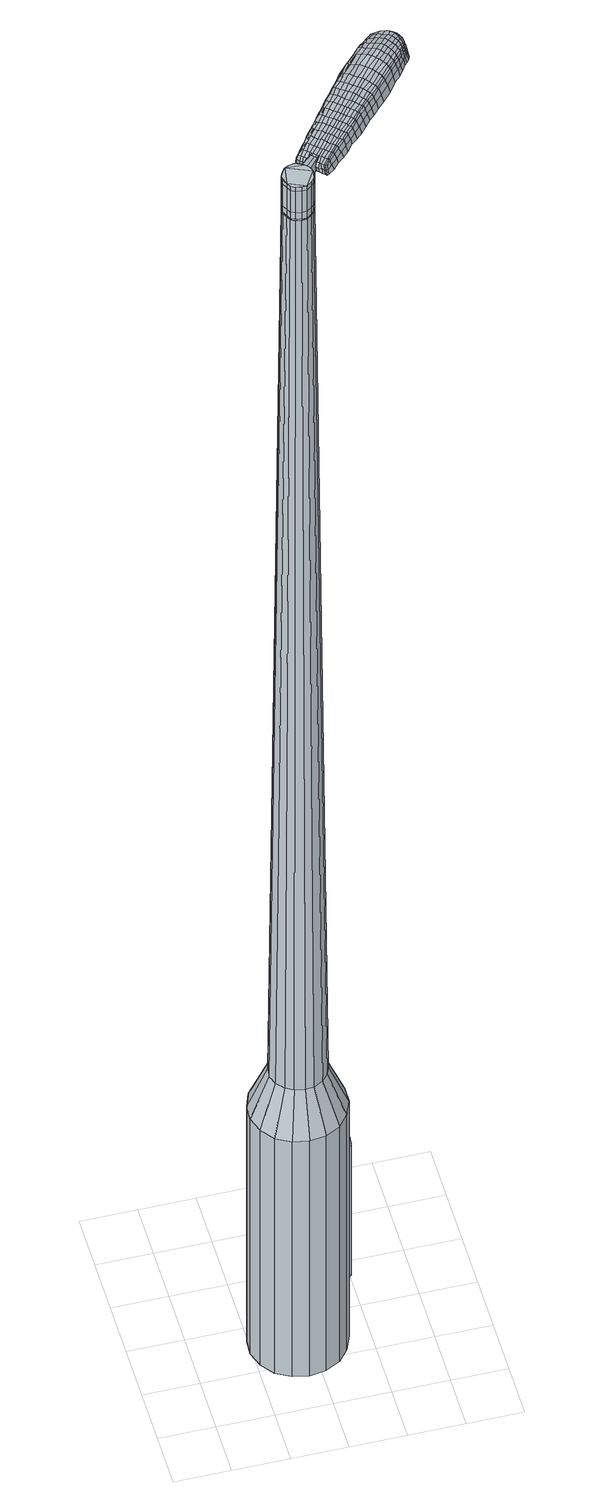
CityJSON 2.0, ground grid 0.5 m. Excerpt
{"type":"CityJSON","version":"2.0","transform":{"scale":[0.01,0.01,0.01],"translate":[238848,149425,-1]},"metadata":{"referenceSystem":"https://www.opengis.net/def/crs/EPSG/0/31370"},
"CityObjects":{
"object1":{"type":"GenericCityObject","attributes":{"cluster":951,"mean_distance_to_centroid":0.222,"new_centroid_x":238848.9,"new_centroid_y":149425.75,"mean_distance_to_camera":14.55,"H1":10.96,"H2":10.82,"Z_final":110.26,"cluster2":-1,"proj_x":238855.22,"proj_y":149431.29,"id_line":51559,"bearing_l":318.69,"distance":8.4,"orientation":"left","G_obj":48.69},"geometry":[{"type":"MultiSurface","lod":"2","boundaries":[[[0,1,2,3]],[[1,4,5,2]],[[4,6,7,5]],[[6,8,9,7]],[[8,10,11,9]],[[10,12,13,11]],[[12,14,15,13]],[[14,16,17,15]],[[16,18,19,17]],[[18,20,21,19]],[[20,22,23,21]],[[22,24,25,23]],[[24,26,27,25]],[[26,28,29,27]],[[28,30,31,29]],[[30,32,33,31]],[[32,34,35,33]],[[34,0,3,35]],[[36,37,38,39]],[[38,40,41,42]],[[41,43,42]],[[42,44,45,46]],[[45,47,46]],[[46,48,49,50]],[[49,51,50]],[[42,46,50,38]],[[50,52,39,38]],[[53,36,39]],[[2,5,7,35]],[[7,9,11,15]],[[11,13,15]],[[15,17,19,23]],[[19,21,23]],[[23,25,27,31]],[[27,29,31]],[[15,23,31,7]],[[31,33,35,7]],[[3,2,35]],[[1,0,54,55]],[[0,34,56,54]],[[34,32,57,56]],[[32,30,58,57]],[[30,28,59,58]],[[28,26,60,59]],[[26,24,61,60]],[[24,22,62,61]],[[22,20,63,62]],[[20,18,64,63]],[[18,16,65,64]],[[16,14,66,65]],[[14,12,67,66]],[[12,10,68,67]],[[10,8,69,68]],[[8,6,70,69]],[[6,4,71,70]],[[4,1,55,71]],[[55,54,72,73]],[[54,56,74,72]],[[56,57,75,74]],[[57,58,76,75]],[[58,59,77,76]],[[59,60,78,77]],[[60,61,79,78]],[[61,62,80,79]],[[62,63,81,80]],[[63,64,82,81]],[[64,65,83,82]],[[65,66,84,83]],[[66,67,85,84]],[[67,68,86,85]],[[68,69,87,86]],[[69,70,88,87]],[[70,71,89,88]],[[71,55,73,89]],[[72,90,91,92]],[[93,94,90,72]],[[95,96,94,93]],[[97,98,96,95]],[[99,100,98,97]],[[78,101,100,99]],[[102,103,101,78]],[[104,105,103,102]],[[81,106,105,104]],[[107,108,106,81]],[[109,110,108,107]],[[84,111,110,109]],[[112,113,111,84]],[[114,115,113,112]],[[116,117,115,114]],[[118,119,117,116]],[[120,121,119,118]],[[92,91,121,120]],[[122,123,124,125]],[[126,122,125,127]],[[128,126,127,129]],[[130,128,129,131]],[[132,130,131,133]],[[134,132,133,135]],[[136,134,135,137]],[[138,136,137,139]],[[140,138,139,141]],[[142,140,141,143]],[[144,142,143,145]],[[146,144,145,147]],[[148,146,147,149]],[[150,148,149,151]],[[152,150,151,153]],[[154,152,153,155]],[[73,72,92]],[[74,93,72]],[[74,75,95,93]],[[75,76,97,95]],[[76,77,99,97]],[[77,78,99]],[[79,102,78]],[[79,80,104,102]],[[80,81,104]],[[82,107,81]],[[82,83,109,107]],[[83,84,109]],[[85,112,84]],[[85,86,114,112]],[[86,87,116,114]],[[87,88,118,116]],[[88,89,120,118]],[[89,73,92,120]],[[156,91,90]],[[156,157,121,91]],[[157,158,119,121]],[[158,159,117,119]],[[159,160,115,117]],[[160,161,113,115]],[[161,111,113]],[[162,110,111]],[[162,163,108,110]],[[163,106,108]],[[164,105,106]],[[164,165,103,105]],[[165,101,103]],[[166,100,101]],[[166,167,98,100]],[[167,168,96,98]],[[168,169,94,96]],[[169,90,94]],[[39,52,154,170]],[[156,90,171,155]],[[53,39,170,123]],[[90,169,124,171]],[[36,53,123,122]],[[169,168,125,124]],[[37,36,122,126]],[[168,167,127,125]],[[38,37,126,128]],[[167,166,129,127]],[[40,38,128,130]],[[166,101,131,129]],[[41,40,130,132]],[[101,165,133,131]],[[43,41,132,134]],[[165,164,135,133]],[[42,43,134,136]],[[164,106,137,135]],[[44,42,136,138]],[[106,163,139,137]],[[45,44,138,140]],[[163,162,141,139]],[[47,45,140,142]],[[162,111,143,141]],[[46,47,142,144]],[[111,161,145,143]],[[48,46,144,146]],[[161,160,147,145]],[[49,48,146,148]],[[160,159,149,147]],[[51,49,148,150]],[[159,158,151,149]],[[50,51,150,152]],[[158,157,153,151]],[[52,50,152,154]],[[157,156,155,153]],[[154,155,172,173]],[[155,171,174,172]],[[171,124,175,174]],[[124,123,176,175]],[[123,170,177,176]],[[170,154,173,177]],[[178,179,180,181]],[[182,178,181,183]],[[178,182,184,185]],[[179,178,185,186]],[[187,188,189,190]],[[191,187,190,192]],[[187,191,193,194]],[[188,187,194,195]],[[196,197,198,199]],[[200,196,199,201]],[[196,200,202,203]],[[197,196,203,204]],[[205,206,207,208]],[[209,205,208,210]],[[205,209,211,212]],[[206,205,212,213]],[[214,215,216,217]],[[218,214,217,219]],[[214,218,220,221]],[[215,214,221,222]],[[223,224,225,226]],[[227,223,226,228]],[[223,227,229,230]],[[224,223,230,231]],[[232,233,234,235]],[[224,232,235,225]],[[232,224,231,236]],[[233,232,236,237]],[[238,239,240,241]],[[233,238,241,234]],[[238,233,237,242]],[[239,238,242,243]],[[244,182,183,245]],[[239,244,245,240]],[[244,239,243,246]],[[182,244,246,184]],[[247,248,249,250]],[[251,247,250,252]],[[247,251,253,254]],[[248,247,254,255]],[[256,257,258,259]],[[248,256,259,249]],[[256,248,255,260]],[[257,256,260,261]],[[262,263,264,265]],[[257,262,265,258]],[[262,257,261,266]],[[263,262,266,267]],[[268,269,270,271]],[[263,268,271,264]],[[268,263,267,272]],[[269,268,272,273]],[[274,179,186,275]],[[269,274,275,270]],[[274,269,273,276]],[[179,274,276,180]],[[277,278,279,280]],[[281,277,280,282]],[[277,281,283,284]],[[278,277,284,285]],[[286,287,288,289]],[[278,286,289,279]],[[286,278,285,290]],[[287,286,290,291]],[[292,293,294,295]],[[287,292,295,288]],[[292,287,291,296]],[[293,292,296,297]],[[298,191,192,299]],[[293,298,299,294]],[[298,293,297,300]],[[191,298,300,193]],[[301,302,303,304]],[[305,301,304,306]],[[301,305,307,308]],[[302,301,308,309]],[[310,311,312,313]],[[302,310,313,303]],[[310,302,309,314]],[[311,310,314,315]],[[316,317,318,319]],[[311,316,319,312]],[[316,311,315,320]],[[317,316,320,321]],[[322,323,324,325]],[[317,322,325,318]],[[322,317,321,326]],[[323,322,326,327]],[[328,188,195,329]],[[323,328,329,324]],[[328,323,327,330]],[[188,328,330,189]],[[331,217,216,332]],[[333,331,332,334]],[[331,333,335,336]],[[217,331,336,219]],[[337,333,334,338]],[[339,337,338,340]],[[337,339,341,342]],[[333,337,342,335]],[[343,339,340,344]],[[345,343,344,346]],[[343,345,347,348]],[[339,343,348,341]],[[349,345,346,350]],[[351,349,350,352]],[[349,351,353,354]],[[345,349,354,347]],[[355,351,352,356]],[[206,355,356,207]],[[355,206,213,357]],[[351,355,357,353]],[[358,359,204,203]],[[360,358,203,202]],[[358,360,361,362]],[[359,358,362,363]],[[364,365,363,362]],[[366,364,362,361]],[[364,366,367,368]],[[365,364,368,369]],[[370,371,369,368]],[[372,370,368,367]],[[370,372,373,374]],[[371,370,374,375]],[[376,377,375,374]],[[378,376,374,373]],[[376,378,211,209]],[[377,376,209,210]],[[379,380,381,382]],[[281,379,382,283]],[[379,281,282,383]],[[380,379,383,384]],[[385,200,201,386]],[[380,385,386,381]],[[385,380,384,387]],[[200,385,387,202]],[[388,389,390,391]],[[227,388,391,229]],[[388,227,228,392]],[[389,388,392,393]],[[394,395,396,397]],[[389,394,397,390]],[[394,389,393,398]],[[395,394,398,399]],[[400,197,204,401]],[[395,400,401,396]],[[400,395,399,402]],[[197,400,402,198]],[[403,404,405,406]],[[185,403,406,186]],[[403,185,184,407]],[[404,403,407,408]],[[409,410,411,412]],[[404,409,412,405]],[[409,404,408,413]],[[410,409,413,414]],[[415,208,207,416]],[[410,415,416,411]],[[415,410,414,417]],[[208,415,417,210]],[[418,419,420,421]],[[190,418,421,192]],[[418,190,189,422]],[[419,418,422,423]],[[424,212,211,425]],[[419,424,425,420]],[[424,419,423,426]],[[212,424,426,213]],[[427,428,429,430]],[[305,427,430,307]],[[427,305,306,431]],[[428,427,431,432]],[[433,218,219,434]],[[428,433,434,429]],[[433,428,432,435]],[[218,433,435,220]],[[436,437,438,439]],[[251,436,439,253]],[[436,251,252,440]],[[437,436,440,441]],[[442,443,444,445]],[[437,442,445,438]],[[442,437,441,446]],[[443,442,446,447]],[[448,215,222,449]],[[443,448,449,444]],[[448,443,447,450]],[[215,448,450,216]],[[451,452,441,440]],[[250,451,440,252]],[[451,250,249,453]],[[452,451,453,454]],[[455,456,447,446]],[[452,455,446,441]],[[455,452,454,457]],[[456,455,457,458]],[[459,332,216,450]],[[456,459,450,447]],[[459,456,458,460]],[[332,459,460,334]],[[461,462,463,464]],[[308,461,464,309]],[[461,308,307,430]],[[462,461,430,429]],[[465,336,335,466]],[[462,465,466,463]],[[465,462,429,434]],[[336,465,434,219]],[[467,468,454,453]],[[259,467,453,249]],[[467,259,258,469]],[[468,467,469,470]],[[471,472,458,457]],[[468,471,457,454]],[[471,468,470,473]],[[472,471,473,474]],[[475,338,334,460]],[[472,475,460,458]],[[475,472,474,476]],[[338,475,476,340]],[[477,478,479,480]],[[314,477,480,315]],[[477,314,309,464]],[[478,477,464,463]],[[481,342,341,482]],[[478,481,482,479]],[[481,478,463,466]],[[342,481,466,335]],[[483,484,470,469]],[[265,483,469,258]],[[483,265,264,485]],[[484,483,485,486]],[[487,488,474,473]],[[484,487,473,470]],[[487,484,486,489]],[[488,487,489,490]],[[491,344,340,476]],[[488,491,476,474]],[[491,488,490,492]],[[344,491,492,346]],[[493,494,495,496]],[[320,493,496,321]],[[493,320,315,480]],[[494,493,480,479]],[[497,348,347,498]],[[494,497,498,495]],[[497,494,479,482]],[[348,497,482,341]],[[499,500,486,485]],[[271,499,485,264]],[[499,271,270,501]],[[500,499,501,502]],[[503,504,490,489]],[[500,503,489,486]],[[503,500,502,505]],[[504,503,505,506]],[[507,350,346,492]],[[504,507,492,490]],[[507,504,506,508]],[[350,507,508,352]],[[509,510,511,512]],[[326,509,512,327]],[[509,326,321,496]],[[510,509,496,495]],[[513,354,353,514]],[[510,513,514,511]],[[513,510,495,498]],[[354,513,498,347]],[[515,516,502,501]],[[275,515,501,270]],[[515,275,186,406]],[[516,515,406,405]],[[517,518,506,505]],[[516,517,505,502]],[[517,516,405,412]],[[518,517,412,411]],[[519,356,352,508]],[[518,519,508,506]],[[519,518,411,416]],[[356,519,416,207]],[[520,521,423,422]],[[330,520,422,189]],[[520,330,327,512]],[[521,520,512,511]],[[522,357,213,426]],[[521,522,426,423]],[[522,521,511,514]],[[357,522,514,353]],[[523,524,384,383]],[[280,523,383,282]],[[523,280,279,525]],[[524,523,525,526]],[[527,360,202,387]],[[524,527,387,384]],[[527,524,526,528]],[[360,527,528,361]],[[529,530,531,532]],[[230,529,532,231]],[[529,230,229,391]],[[530,529,391,390]],[[533,534,535,536]],[[530,533,536,531]],[[533,530,390,397]],[[534,533,397,396]],[[537,359,363,538]],[[534,537,538,535]],[[537,534,396,401]],[[359,537,401,204]],[[539,540,526,525]],[[289,539,525,279]],[[539,289,288,541]],[[540,539,541,542]],[[543,366,361,528]],[[540,543,528,526]],[[543,540,542,544]],[[366,543,544,367]],[[545,546,547,548]],[[236,545,548,237]],[[545,236,231,532]],[[546,545,532,531]],[[549,550,551,552]],[[546,549,552,547]],[[549,546,531,536]],[[550,549,536,535]],[[553,365,369,554]],[[550,553,554,551]],[[553,550,535,538]],[[365,553,538,363]],[[555,556,542,541]],[[295,555,541,288]],[[555,295,294,557]],[[556,555,557,558]],[[559,372,367,544]],[[556,559,544,542]],[[559,556,558,560]],[[372,559,560,373]],[[561,562,563,564]],[[242,561,564,243]],[[561,242,237,548]],[[562,561,548,547]],[[565,566,567,568]],[[562,565,568,563]],[[565,562,547,552]],[[566,565,552,551]],[[569,371,375,570]],[[566,569,570,567]],[[569,566,551,554]],[[371,569,554,369]],[[571,572,558,557]],[[299,571,557,294]],[[571,299,192,421]],[[572,571,421,420]],[[573,378,373,560]],[[572,573,560,558]],[[573,572,420,425]],[[378,573,425,211]],[[574,575,408,407]],[[246,574,407,184]],[[574,246,243,564]],[[575,574,564,563]],[[576,577,414,413]],[[575,576,413,408]],[[576,575,563,568]],[[577,576,568,567]],[[578,377,210,417]],[[577,578,417,414]],[[578,577,567,570]],[[377,578,570,375]],[[579,580,581,582]],[[582,581,583,584]],[[585,583,581,586]],[[586,581,580,587]],[[588,589,590,591]],[[591,590,592,593]],[[594,592,590,595]],[[595,590,589,596]],[[597,598,599,600]],[[600,599,601,602]],[[603,601,599,604]],[[604,599,598,605]],[[606,607,608,609]],[[609,608,610,611]],[[612,610,608,613]],[[613,608,607,614]],[[615,616,617,618]],[[618,617,619,620]],[[621,619,617,622]],[[622,617,616,623]],[[624,625,626,627]],[[627,626,628,629]],[[630,628,626,631]],[[631,626,625,632]],[[633,634,635,636]],[[636,635,625,624]],[[632,625,635,637]],[[637,635,634,638]],[[639,640,641,642]],[[642,641,634,633]],[[638,634,641,643]],[[643,641,640,644]],[[584,583,645,646]],[[646,645,640,639]],[[644,640,645,647]],[[647,645,583,585]],[[648,649,650,651]],[[651,650,652,653]],[[654,652,650,655]],[[655,650,649,656]],[[657,658,659,660]],[[660,659,649,648]],[[656,649,659,661]],[[661,659,658,662]],[[663,664,665,666]],[[666,665,658,657]],[[662,658,665,667]],[[667,665,664,668]],[[669,670,671,672]],[[672,671,664,663]],[[668,664,671,673]],[[673,671,670,674]],[[587,580,675,676]],[[676,675,670,669]],[[674,670,675,677]],[[677,675,580,579]],[[678,679,680,681]],[[681,680,682,683]],[[684,682,680,685]],[[685,680,679,686]],[[687,688,689,690]],[[690,689,679,678]],[[686,679,689,691]],[[691,689,688,692]],[[693,694,695,696]],[[696,695,688,687]],[[692,688,695,697]],[[697,695,694,698]],[[593,592,699,700]],[[700,699,694,693]],[[698,694,699,701]],[[701,699,592,594]],[[702,703,704,705]],[[705,704,706,707]],[[708,706,704,709]],[[709,704,703,710]],[[711,712,713,714]],[[714,713,703,702]],[[710,703,713,715]],[[715,713,712,716]],[[717,718,719,720]],[[720,719,712,711]],[[716,712,719,721]],[[721,719,718,722]],[[723,724,725,726]],[[726,725,718,717]],[[722,718,725,727]],[[727,725,724,728]],[[596,589,729,730]],[[730,729,724,723]],[[728,724,729,731]],[[731,729,589,588]],[[615,618,732,733]],[[733,732,734,735]],[[736,734,732,737]],[[737,732,618,620]],[[735,734,738,739]],[[739,738,740,741]],[[742,740,738,743]],[[743,738,734,736]],[[741,740,744,745]],[[745,744,746,747]],[[748,746,744,749]],[[749,744,740,742]],[[747,746,750,751]],[[751,750,752,753]],[[754,752,750,755]],[[755,750,746,748]],[[753,752,756,757]],[[757,756,607,606]],[[614,607,756,758]],[[758,756,752,754]],[[605,759,760,604]],[[604,760,761,603]],[[762,761,760,763]],[[763,760,759,764]],[[764,765,766,763]],[[763,766,767,762]],[[768,767,766,769]],[[769,766,765,770]],[[770,771,772,769]],[[769,772,773,768]],[[774,773,772,775]],[[775,772,771,776]],[[776,777,778,775]],[[775,778,779,774]],[[612,779,778,610]],[[610,778,777,611]],[[780,781,782,783]],[[783,782,682,684]],[[683,682,782,784]],[[784,782,781,785]],[[602,601,786,787]],[[787,786,781,780]],[[785,781,786,788]],[[788,786,601,603]],[[789,790,791,792]],[[792,791,628,630]],[[629,628,791,793]],[[793,791,790,794]],[[795,796,797,798]],[[798,797,790,789]],[[794,790,797,799]],[[799,797,796,800]],[[605,598,801,802]],[[802,801,796,795]],[[800,796,801,803]],[[803,801,598,597]],[[804,805,806,807]],[[807,806,586,587]],[[585,586,806,808]],[[808,806,805,809]],[[810,811,812,813]],[[813,812,805,804]],[[809,805,812,814]],[[814,812,811,815]],[[606,609,816,817]],[[817,816,811,810]],[[815,811,816,818]],[[818,816,609,611]],[[819,820,821,822]],[[822,821,591,593]],[[588,591,821,823]],[[823,821,820,824]],[[612,613,825,826]],[[826,825,820,819]],[[824,820,825,827]],[[827,825,613,614]],[[828,829,706,830]],[[830,706,708]],[[707,706,831]],[[831,706,829,832]],[[620,619,833,834]],[[834,833,829,828]],[[832,829,833,835]],[[835,833,619,621]],[[836,837,652,838]],[[838,652,654]],[[653,652,839]],[[839,652,837,840]],[[841,842,843,844]],[[844,843,837,836]],[[840,837,843,845]],[[845,843,842,846]],[[623,616,847,848]],[[848,847,842,841]],[[846,842,847,849]],[[849,847,616,615]],[[840,850,851,839]],[[839,851,651,653]],[[648,651,851,852]],[[852,851,850,853]],[[846,854,855,845]],[[845,855,850,840]],[[853,850,855,856]],[[856,855,854,857]],[[615,733,858,849]],[[849,858,854,846]],[[857,854,858,859]],[[859,858,733,735]],[[860,861,862,863]],[[863,862,709,710]],[[708,709,862,830]],[[830,862,861,828]],[[736,737,864,865]],[[865,864,861,860]],[[828,861,864,834]],[[834,864,737,620]],[[853,866,867,852]],[[852,867,660,648]],[[657,660,867,868]],[[868,867,866,869]],[[857,870,871,856]],[[856,871,866,853]],[[869,866,871,872]],[[872,871,870,873]],[[735,739,874,859]],[[859,874,870,857]],[[873,870,874,875]],[[875,874,739,741]],[[876,877,878,879]],[[879,878,715,716]],[[710,715,878,863]],[[863,878,877,860]],[[742,743,880,881]],[[881,880,877,876]],[[860,877,880,865]],[[865,880,743,736]],[[869,882,883,868]],[[868,883,666,657]],[[663,666,883,884]],[[884,883,882,885]],[[873,886,887,872]],[[872,887,882,869]],[[885,882,887,888]],[[888,887,886,889]],[[741,745,890,875]],[[875,890,886,873]],[[889,886,890,891]],[[891,890,745,747]],[[892,893,894,895]],[[895,894,721,722]],[[716,721,894,879]],[[879,894,893,876]],[[748,749,896,897]],[[897,896,893,892]],[[876,893,896,881]],[[881,896,749,742]],[[885,898,884]],[[884,898,672,663]],[[669,672,898,899]],[[899,898,900]],[[889,901,902,888]],[[888,902,898,885]],[[900,898,902,903]],[[903,902,901,904]],[[747,751,905,891]],[[891,905,901,889]],[[904,901,905,906]],[[906,905,751,753]],[[907,908,909,910]],[[910,909,727,728]],[[722,727,909,895]],[[895,909,908,892]],[[754,755,911,912]],[[912,911,908,907]],[[892,908,911,897]],[[897,911,755,748]],[[900,913,914,899]],[[899,914,676,669]],[[587,676,914,807]],[[807,914,913,804]],[[904,915,916,903]],[[903,916,913,900]],[[804,913,916,813]],[[813,916,915,810]],[[753,757,917,906]],[[906,917,915,904]],[[810,915,917,817]],[[817,917,757,606]],[[824,918,919,823]],[[823,919,731,588]],[[728,731,919,910]],[[910,919,918,907]],[[614,758,920,827]],[[827,920,918,824]],[[907,918,920,912]],[[912,920,758,754]],[[785,921,922,784]],[[784,922,681,683]],[[678,681,922,923]],[[923,922,921,924]],[[603,761,925,788]],[[788,925,921,785]],[[924,921,925,926]],[[926,925,761,762]],[[927,928,929,930]],[[930,929,631,632]],[[630,631,929,792]],[[792,929,928,789]],[[931,932,933,934]],[[934,933,928,927]],[[789,928,933,798]],[[798,933,932,795]],[[764,759,935,936]],[[936,935,932,931]],[[795,932,935,802]],[[802,935,759,605]],[[924,937,938,923]],[[923,938,690,678]],[[687,690,938,939]],[[939,938,937,940]],[[762,767,941,926]],[[926,941,937,924]],[[940,937,941,942]],[[942,941,767,768]],[[943,944,945,946]],[[946,945,637,638]],[[632,637,945,930]],[[930,945,944,927]],[[947,948,949,950]],[[950,949,944,943]],[[927,944,949,934]],[[934,949,948,931]],[[770,765,951,952]],[[952,951,948,947]],[[931,948,951,936]],[[936,951,765,764]],[[940,953,954,939]],[[939,954,696,687]],[[693,696,954,955]],[[955,954,953,956]],[[768,773,957,942]],[[942,957,953,940]],[[956,953,957,958]],[[958,957,773,774]],[[959,960,961,962]],[[962,961,643,644]],[[638,643,961,946]],[[946,961,960,943]],[[963,964,965,966]],[[966,965,960,959]],[[943,960,965,950]],[[950,965,964,947]],[[776,771,967,968]],[[968,967,964,963]],[[947,964,967,952]],[[952,967,771,770]],[[956,969,970,955]],[[955,970,700,693]],[[593,700,970,822]],[[822,970,969,819]],[[774,779,971,958]],[[958,971,969,956]],[[819,969,971,826]],[[826,971,779,612]],[[809,972,973,808]],[[808,973,647,585]],[[644,647,973,962]],[[962,973,972,959]],[[815,974,975,814]],[[814,975,972,809]],[[959,972,975,966]],[[966,975,974,963]],[[611,777,976,818]],[[818,976,974,815]],[[963,974,976,968]],[[968,976,777,776]],[[579,582,181,180]],[[582,584,183,181]],[[594,595,194,193]],[[595,596,195,194]],[[597,600,199,198]],[[600,602,201,199]],[[621,622,221,220]],[[622,623,222,221]],[[624,627,226,225]],[[627,629,228,226]],[[633,636,235,234]],[[636,624,225,235]],[[639,642,241,240]],[[642,633,234,241]],[[584,646,245,183]],[[646,639,240,245]],[[654,655,254,253]],[[655,656,255,254]],[[656,661,260,255]],[[661,662,261,260]],[[662,667,266,261]],[[667,668,267,266]],[[668,673,272,267]],[[673,674,273,272]],[[674,677,276,273]],[[677,579,180,276]],[[684,685,284,283]],[[685,686,285,284]],[[686,691,290,285]],[[691,692,291,290]],[[692,697,296,291]],[[697,698,297,296]],[[698,701,300,297]],[[701,594,193,300]],[[702,705,304,303]],[[705,707,306,304]],[[711,714,313,312]],[[714,702,303,313]],[[717,720,319,318]],[[720,711,312,319]],[[723,726,325,324]],[[726,717,318,325]],[[596,730,329,195]],[[730,723,324,329]],[[780,783,382,381]],[[783,684,283,382]],[[602,787,386,201]],[[787,780,381,386]],[[629,793,392,228]],[[793,794,393,392]],[[794,799,398,393]],[[799,800,399,398]],[[800,803,402,399]],[[803,597,198,402]],[[707,831,431,306]],[[831,832,432,431]],[[832,835,435,432]],[[835,621,220,435]],[[836,838,439,438]],[[838,654,253,439]],[[841,844,445,444]],[[844,836,438,445]],[[623,848,449,222]],[[848,841,444,449]],[[977,978,979,980]],[[981,982,980,979]],[[983,984,985,986]],[[987,988,989,990]],[[978,991,992,979]],[[993,981,979,992]],[[994,983,986,995]],[[996,997,988,987]],[[991,998,999,992]],[[999,1000,993,992]],[[1001,994,995,1002]],[[1003,997,996,1004]],[[998,1005,1006,999]],[[1006,1007,1000,999]],[[1008,1001,1002,1009]],[[1010,1003,1004,1011]],[[1012,1013,1014,1015]],[[1016,1017,1013,1012]],[[1016,1018,1019,1017]],[[1018,1020,1021,1019]],[[1022,1023,1024,1025]],[[1026,1027,1023,1022]],[[1028,1029,1027,1026]],[[1030,1031,1029,1028]],[[1025,1014,1013,1022]],[[1022,1013,1017,1026]],[[1017,1019,1028,1026]],[[1019,1021,1030,1028]],[[986,985,982,981]],[[995,986,981,993]],[[1000,1002,995,993]],[[1007,1009,1002,1000]],[[987,990,984,983]],[[996,987,983,994]],[[1004,996,994,1001]],[[1011,1004,1001,1008]],[[988,1012,1015,989]],[[997,1016,1012,988]],[[1018,1016,997,1003]],[[1020,1018,1003,1010]],[[1032,1033,1034,1035]],[[1034,1036,1037,1038]],[[1034,1038,1039,1040]],[[1034,1040,1035]],[[1041,1032,1035,1042]],[[1043,1042,1035,1044]],[[1045,1044,1035]],[[1046,1034,1033,1047]],[[1048,1046,1047,1049]],[[1050,1048,1049,1051]],[[1052,1050,1051,1053]],[[1054,1052,1053,1055]],[[1055,1056,1057,1058]],[[1055,1058,1059,1060]],[[1055,1060,1061,1062]],[[1061,1063,1064,1065]],[[1061,1065,1066,1067]],[[1061,1067,1062]],[[1055,1062,1054]],[[1068,1069,1033,1032]],[[1070,1071,1036,1034]],[[1072,1073,1045,1035]],[[1069,1074,1047,1033]],[[1075,1070,1034,1046]],[[1074,1076,1049,1047]],[[1077,1075,1046,1048]],[[1076,1078,1051,1049]],[[1079,1077,1048,1050]],[[1078,1080,1053,1051]],[[1081,1079,1050,1052]],[[1080,1082,1055,1053]],[[1083,1081,1052,1054]],[[1082,1084,1056,1055]],[[1085,1086,1063,1061]],[[1087,1083,1054,1062]],[[1057,1056,1084,1088]],[[1058,1057,1088,1089]],[[1059,1058,1089,1090]],[[1060,1059,1090,1091]],[[1061,1060,1091,1085]],[[1092,1068,1032,1041]],[[1093,1092,1041,1042]],[[1094,1093,1042,1043]],[[1095,1094,1043,1044]],[[1073,1095,1044,1045]],[[1037,1036,1071,1096]],[[1064,1063,1086,1097]],[[1038,1037,1096,1098]],[[1039,1038,1098,1099]],[[1040,1039,1099,1100]],[[1035,1040,1100,1072]],[[1065,1064,1097,1101]],[[1066,1065,1101,1102]],[[1067,1066,1102,1103]],[[1062,1067,1103,1087]]]}]}
},
"vertices":[
[118,109,384],[127,97,384],[127,97,96],[118,109,96],[132,84,384],[132,84,96],[132,69,384],[132,69,96],[126,55,384],[126,55,96],[117,44,384],[117,44,96],[104,37,384],[104,37,96],[89,35,384],[89,35,96],[75,38,384],[75,38,96],[62,45,384],[62,45,96],[53,57,384],[53,57,96],[48,71,384],[48,71,96],[49,85,384],[49,85,96],[54,99,384],[54,99,96],[64,110,384],[64,110,96],[77,117,384],[77,117,96],[91,119,384],[91,119,96],[106,117,384],[106,117,96],[91,91,1524],[86,90,1524],[82,88,1524],[99,87,1524],[79,84,1524],[77,80,1524],[79,71,1524],[77,75,1524],[81,67,1524],[85,65,1524],[95,64,1524],[90,64,1524],[99,67,1524],[102,70,1524],[104,79,1524],[104,74,1524],[102,84,1524],[95,90,1524],[107,96,429],[112,89,429],[99,101,429],[91,102,429],[82,101,429],[75,97,429],[69,90,429],[66,82,429],[65,73,429],[68,65,429],[74,58,429],[81,54,429],[90,52,429],[98,53,429],[106,57,429],[112,64,429],[115,72,429],[115,81,429],[99,87,1483],[102,84,1483],[95,90,1483],[91,91,1483],[86,90,1483],[82,88,1483],[79,84,1483],[77,80,1483],[77,75,1483],[79,71,1483],[81,67,1483],[85,65,1483],[90,64,1483],[95,64,1483],[99,67,1483],[102,70,1483],[104,74,1483],[104,79,1483],[99,87,1485],[102,83,1485],[102,83,1483],[95,89,1483],[95,89,1485],[91,90,1483],[91,90,1485],[86,89,1483],[86,89,1485],[82,87,1483],[82,87,1485],[79,84,1485],[78,80,1483],[78,80,1485],[78,75,1483],[78,75,1485],[79,71,1485],[82,67,1483],[82,67,1485],[86,65,1483],[86,65,1485],[90,64,1485],[94,65,1483],[94,65,1485],[98,67,1483],[98,67,1485],[101,70,1483],[101,70,1485],[103,75,1483],[103,75,1485],[103,79,1483],[103,79,1485],[91,91,1519],[95,90,1519],[95,90,1493],[91,91,1493],[86,90,1519],[86,90,1493],[82,88,1519],[82,88,1493],[79,84,1519],[79,84,1493],[77,80,1519],[77,80,1493],[77,75,1519],[77,75,1493],[79,71,1519],[79,71,1493],[81,67,1519],[81,67,1493],[85,65,1519],[85,65,1493],[90,64,1519],[90,64,1493],[95,64,1519],[95,64,1493],[99,67,1519],[99,67,1493],[102,70,1519],[102,70,1493],[104,74,1519],[104,74,1493],[104,79,1519],[104,79,1493],[102,84,1519],[102,84,1493],[102,84,1485],[104,79,1485],[104,74,1485],[102,70,1485],[99,67,1485],[95,64,1485],[85,65,1485],[81,67,1485],[77,75,1485],[77,80,1485],[82,88,1485],[86,90,1485],[91,91,1485],[95,90,1485],[99,87,1519],[99,87,1493],[114,99,1513],[114,99,1518],[112,101,1513],[109,103,1513],[109,103,1518],[112,101,1518],[175,144,1519],[170,139,1518],[172,139,1509],[177,144,1510],[181,150,1519],[183,150,1510],[179,151,1526],[173,144,1525],[168,139,1525],[146,170,1519],[142,164,1518],[142,162,1525],[147,168,1525],[152,176,1519],[152,175,1526],[152,178,1510],[146,172,1510],[142,166,1509],[208,213,1519],[211,211,1519],[211,211,1513],[209,214,1513],[204,215,1519],[205,216,1513],[203,214,1524],[207,212,1524],[210,209,1524],[159,157,1530],[154,152,1529],[157,150,1529],[162,155,1530],[165,164,1531],[168,162,1531],[162,167,1530],[156,160,1530],[152,154,1529],[106,97,1512],[108,95,1512],[109,96,1517],[107,98,1517],[104,99,1512],[105,99,1517],[104,100,1506],[106,97,1506],[109,96,1506],[213,189,1519],[211,187,1519],[213,186,1512],[215,189,1512],[214,192,1518],[216,191,1512],[213,192,1522],[212,190,1523],[210,187,1524],[209,183,1519],[205,178,1519],[207,178,1512],[210,183,1512],[207,183,1524],[204,179,1525],[202,174,1519],[196,168,1519],[198,168,1511],[203,173,1511],[200,174,1526],[195,168,1526],[189,159,1519],[191,159,1510],[187,159,1526],[123,91,1513],[129,97,1513],[127,97,1518],[122,92,1517],[119,88,1512],[119,89,1516],[120,88,1506],[125,91,1507],[130,97,1507],[134,102,1514],[139,107,1515],[138,108,1520],[132,102,1519],[136,102,1507],[141,107,1507],[145,113,1515],[150,118,1516],[148,118,1522],[143,113,1521],[146,113,1508],[152,118,1508],[155,123,1517],[160,129,1517],[158,129,1524],[153,124,1523],[157,123,1508],[162,128,1509],[165,134,1518],[163,134,1524],[167,134,1509],[187,214,1519],[184,211,1519],[185,210,1524],[188,213,1523],[189,215,1518],[189,214,1522],[189,217,1512],[187,215,1512],[184,213,1512],[181,208,1519],[177,204,1519],[177,203,1525],[182,207,1524],[180,210,1512],[176,206,1512],[172,200,1519],[167,194,1519],[168,192,1526],[173,198,1526],[172,202,1511],[167,196,1511],[160,185,1519],[160,184,1526],[159,187,1510],[101,112,1513],[105,118,1513],[105,119,1507],[100,113,1507],[97,107,1512],[97,108,1506],[99,107,1516],[101,110,1517],[106,116,1518],[110,123,1514],[115,129,1515],[114,131,1507],[110,125,1507],[110,122,1519],[115,128,1520],[119,135,1515],[124,141,1516],[123,143,1508],[119,137,1508],[120,134,1521],[124,140,1522],[128,147,1517],[133,153,1517],[133,155,1509],[128,149,1508],[129,145,1523],[133,151,1524],[137,158,1518],[137,160,1509],[138,157,1524],[110,102,1519],[112,100,1519],[115,107,1520],[117,105,1520],[113,109,1520],[108,104,1519],[120,113,1522],[122,111,1522],[125,118,1523],[127,117,1523],[123,121,1523],[118,115,1521],[130,124,1524],[132,122,1524],[135,130,1525],[137,128,1525],[132,132,1525],[128,126,1524],[140,135,1526],[142,133,1526],[145,141,1527],[147,139,1527],[142,143,1527],[137,137,1526],[149,146,1528],[152,144,1528],[147,149,1528],[205,210,1527],[208,207,1527],[201,212,1526],[198,208,1527],[202,206,1528],[205,204,1528],[198,202,1529],[200,199,1529],[194,204,1528],[189,198,1530],[193,196,1530],[196,194,1530],[188,191,1531],[191,188,1531],[185,193,1530],[179,186,1531],[182,184,1531],[185,181,1531],[174,174,1531],[176,172,1531],[170,177,1531],[191,216,1518],[194,216,1519],[194,217,1513],[191,217,1513],[191,214,1523],[194,215,1523],[199,216,1519],[199,217,1513],[198,215,1524],[215,194,1518],[215,197,1518],[214,196,1523],[214,193,1523],[216,194,1513],[216,197,1513],[215,200,1519],[214,204,1519],[213,203,1524],[214,199,1523],[216,201,1513],[215,205,1513],[213,208,1519],[212,206,1524],[214,208,1513],[172,145,1528],[171,147,1528],[166,141,1528],[167,140,1527],[178,151,1528],[177,153,1529],[169,149,1529],[166,151,1530],[161,145,1529],[164,143,1528],[175,155,1529],[173,157,1530],[164,153,1530],[159,148,1529],[170,160,1531],[148,167,1528],[150,165,1529],[155,172,1529],[153,173,1528],[143,161,1527],[145,160,1528],[153,163,1529],[159,170,1530],[148,157,1528],[97,105,1512],[99,103,1512],[100,104,1517],[98,105,1517],[97,106,1506],[99,105,1506],[101,101,1512],[102,102,1517],[101,102,1506],[117,87,1512],[116,88,1512],[117,88,1506],[118,87,1506],[117,88,1517],[116,89,1517],[114,90,1512],[112,91,1512],[113,92,1506],[115,90,1506],[114,91,1517],[113,92,1517],[110,93,1512],[111,94,1506],[111,94,1517],[121,92,1519],[120,93,1519],[126,98,1520],[125,99,1520],[118,95,1519],[116,97,1519],[123,100,1520],[121,102,1520],[114,98,1519],[119,104,1520],[102,109,1519],[103,108,1519],[108,114,1520],[106,115,1520],[106,106,1519],[110,112,1520],[131,103,1521],[130,104,1521],[137,108,1522],[135,110,1522],[128,106,1521],[126,107,1521],[133,111,1522],[131,113,1523],[124,109,1522],[129,115,1523],[111,121,1521],[113,120,1521],[117,125,1522],[116,127,1522],[115,117,1521],[120,123,1522],[142,114,1523],[140,115,1523],[147,119,1524],[145,120,1524],[138,117,1523],[136,118,1524],[144,122,1525],[141,124,1525],[134,120,1524],[139,126,1525],[120,133,1523],[122,131,1523],[127,137,1524],[125,138,1524],[125,129,1524],[129,134,1525],[152,124,1525],[151,126,1525],[157,130,1526],[156,131,1526],[149,127,1526],[146,129,1526],[154,133,1527],[151,135,1527],[144,131,1526],[149,137,1527],[130,144,1525],[131,143,1525],[136,148,1526],[134,150,1526],[134,140,1526],[139,146,1527],[162,135,1527],[161,136,1527],[159,138,1527],[156,140,1528],[154,142,1528],[139,155,1527],[141,154,1527],[144,151,1528],[189,213,1525],[192,213,1525],[187,210,1526],[189,210,1526],[197,213,1526],[194,210,1527],[212,192,1525],[212,194,1525],[210,191,1526],[210,189,1525],[212,197,1525],[211,201,1526],[209,198,1527],[210,194,1526],[210,204,1526],[207,201,1527],[183,207,1526],[185,206,1527],[179,202,1527],[181,202,1528],[190,205,1528],[185,200,1529],[207,185,1526],[207,187,1527],[203,182,1528],[203,180,1527],[206,190,1527],[205,193,1528],[200,188,1529],[202,185,1528],[203,196,1528],[198,191,1530],[174,198,1528],[177,197,1529],[169,192,1528],[171,191,1529],[180,195,1529],[175,189,1530],[199,175,1528],[199,177,1528],[193,171,1529],[194,169,1528],[197,180,1529],[196,183,1530],[190,176,1530],[192,173,1530],[193,185,1530],[187,179,1531],[161,183,1529],[163,181,1529],[167,179,1530],[186,160,1528],[185,162,1529],[183,164,1530],[181,167,1530],[179,169,1531],[171,140,1509],[169,140,1518],[174,145,1518],[176,145,1509],[180,152,1519],[182,152,1510],[178,152,1525],[172,146,1525],[167,141,1525],[144,161,1525],[143,163,1518],[148,168,1518],[148,167,1525],[153,175,1519],[154,173,1525],[153,177,1510],[148,170,1509],[143,165,1509],[210,210,1513],[209,209,1519],[207,211,1519],[207,212,1513],[203,213,1519],[204,214,1513],[202,212,1524],[206,210,1524],[208,208,1524],[157,150,1528],[155,152,1528],[159,158,1529],[162,156,1529],[165,164,1529],[168,162,1529],[163,167,1529],[157,160,1529],[152,154,1528],[110,97,1516],[109,97,1512],[107,98,1512],[108,99,1516],[105,100,1512],[106,101,1516],[106,101,1506],[108,99,1506],[110,97,1506],[211,188,1512],[210,188,1519],[211,190,1518],[213,190,1512],[212,192,1518],[214,192,1512],[211,192,1522],[210,191,1523],[208,188,1523],[205,179,1512],[204,179,1519],[207,184,1519],[209,184,1512],[206,184,1524],[202,180,1525],[197,169,1511],[195,169,1519],[200,175,1519],[202,175,1511],[198,175,1525],[193,169,1526],[187,160,1519],[189,160,1510],[186,161,1526],[126,98,1518],[127,98,1513],[122,93,1513],[121,93,1517],[118,89,1512],[118,91,1515],[120,89,1506],[123,93,1506],[129,98,1507],[136,109,1520],[138,109,1514],[133,104,1514],[131,104,1519],[134,104,1507],[140,109,1507],[147,120,1522],[148,119,1516],[143,114,1515],[142,114,1521],[145,114,1508],[150,119,1508],[157,130,1523],[159,130,1517],[154,125,1516],[152,125,1522],[155,125,1508],[161,130,1508],[164,135,1517],[162,135,1524],[166,135,1509],[186,209,1523],[186,210,1519],[188,212,1518],[189,211,1523],[190,213,1518],[190,212,1522],[189,215,1512],[188,214,1512],[185,211,1512],[179,201,1525],[178,203,1519],[182,207,1519],[183,205,1524],[182,208,1512],[178,204,1512],[169,191,1526],[169,193,1519],[174,198,1519],[174,197,1525],[174,200,1511],[168,194,1511],[161,184,1519],[162,182,1526],[161,186,1510],[107,118,1507],[107,116,1513],[102,110,1513],[102,112,1506],[99,106,1512],[99,108,1506],[100,106,1515],[103,109,1517],[107,115,1518],[116,130,1507],[116,128,1514],[112,122,1514],[111,124,1507],[112,121,1519],[117,127,1520],[125,142,1508],[125,140,1516],[121,134,1515],[120,136,1508],[121,133,1521],[126,138,1522],[134,153,1508],[134,152,1517],[130,146,1516],[130,148,1508],[130,144,1522],[135,150,1523],[139,157,1517],[139,159,1509],[139,156,1524],[111,102,1518],[113,101,1518],[116,108,1519],[118,106,1519],[114,110,1519],[109,104,1518],[121,113,1520],[123,112,1520],[126,119,1521],[128,117,1521],[123,121,1521],[118,115,1520],[130,124,1523],[132,123,1523],[135,130,1524],[137,128,1524],[133,132,1524],[128,127,1523],[140,136,1525],[142,134,1525],[145,141,1526],[147,139,1526],[143,143,1526],[138,138,1525],[150,147,1527],[152,145,1527],[147,149,1527],[207,206,1526],[204,209,1526],[201,210,1525],[198,207,1526],[202,206,1526],[204,203,1526],[200,199,1528],[197,201,1528],[194,203,1527],[189,198,1528],[193,196,1529],[195,193,1529],[190,188,1530],[188,190,1530],[185,192,1529],[179,186,1530],[182,184,1530],[185,181,1530],[176,172,1530],[174,174,1530],[171,176,1530],[194,215,1513],[194,214,1518],[191,214,1518],[191,215,1512],[191,212,1523],[194,213,1523],[199,214,1519],[199,215,1513],[198,213,1523],[212,196,1523],[213,196,1518],[213,194,1518],[212,194,1523],[214,194,1512],[214,196,1512],[211,202,1523],[212,203,1519],[213,200,1519],[212,199,1523],[214,200,1513],[213,204,1513],[211,206,1519],[210,205,1524],[212,207,1513],[166,142,1527],[170,147,1527],[171,146,1527],[166,141,1526],[177,153,1527],[176,154,1528],[161,146,1528],[166,151,1528],[169,149,1528],[164,144,1527],[174,156,1528],[172,158,1529],[164,153,1529],[159,148,1528],[170,160,1529],[156,172,1528],[150,165,1527],[149,166,1527],[155,173,1527],[145,160,1526],[146,160,1527],[153,163,1528],[159,169,1528],[149,157,1527],[101,105,1516],[100,105,1512],[100,106,1516],[99,107,1506],[100,106,1506],[103,103,1512],[103,103,1516],[103,104,1506],[118,90,1506],[117,90,1512],[119,89,1506],[118,90,1516],[117,91,1516],[114,93,1506],[113,93,1512],[115,91,1512],[117,92,1506],[116,92,1516],[114,94,1516],[111,95,1512],[112,95,1506],[112,96,1516],[120,94,1518],[121,94,1518],[126,99,1519],[125,99,1519],[117,97,1518],[119,96,1518],[123,101,1519],[121,103,1519],[115,99,1518],[120,104,1519],[108,114,1519],[104,109,1518],[103,109,1518],[108,115,1519],[106,107,1518],[111,112,1519],[130,105,1520],[131,104,1520],[136,110,1521],[135,110,1521],[127,108,1520],[129,106,1520],[134,112,1521],[132,114,1521],[125,110,1520],[130,115,1521],[118,126,1521],[113,120,1520],[112,121,1520],[117,126,1521],[116,118,1520],[120,123,1521],[140,116,1522],[141,115,1522],[146,120,1523],[146,121,1523],[137,119,1522],[139,117,1522],[144,123,1523],[142,124,1524],[135,121,1523],[139,126,1524],[127,137,1523],[123,131,1522],[122,132,1522],[126,138,1523],[125,129,1522],[130,135,1523],[151,126,1524],[156,131,1525],[156,132,1525],[147,130,1525],[149,128,1524],[154,133,1525],[152,135,1526],[144,132,1525],[149,137,1526],[137,148,1525],[132,143,1524],[131,144,1524],[136,149,1525],[135,140,1524],[139,146,1525],[161,137,1526],[161,136,1526],[157,141,1527],[159,139,1526],[154,143,1527],[141,154,1526],[140,155,1526],[144,152,1526],[192,211,1524],[190,211,1524],[187,209,1525],[190,209,1525],[196,211,1525],[194,209,1525],[209,191,1525],[211,194,1524],[210,192,1524],[208,189,1525],[208,198,1526],[210,201,1525],[211,197,1524],[208,194,1525],[209,204,1525],[206,201,1526],[186,205,1526],[184,205,1526],[179,201,1526],[181,201,1527],[190,204,1526],[185,199,1527],[202,182,1527],[206,187,1526],[205,185,1526],[202,181,1526],[199,188,1528],[204,193,1527],[205,190,1526],[201,185,1527],[202,196,1527],[197,191,1528],[177,196,1527],[175,197,1527],[170,191,1527],[172,190,1528],[181,195,1528],[175,188,1529],[192,171,1528],[198,177,1527],[198,176,1527],[193,170,1527],[189,176,1529],[195,183,1529],[196,180,1528],[191,174,1528],[193,185,1529],[187,179,1530],[164,181,1528],[162,182,1528],[167,179,1529],[184,162,1528],[185,161,1528],[181,167,1529],[183,165,1529],[179,169,1530],[119,89,1508],[114,94,1508],[137,117,1509],[142,112,1509],[151,133,1510],[158,127,1510],[178,162,1512],[185,156,1512],[173,143,1511],[166,149,1511],[190,176,1513],[198,186,1514],[205,180,1514],[197,170,1513],[109,98,1508],[131,122,1509],[145,139,1510],[171,168,1512],[159,155,1511],[183,182,1513],[192,192,1514],[104,102,1508],[125,128,1509],[138,144,1510],[164,175,1512],[152,161,1511],[185,198,1514],[176,188,1513],[99,107,1508],[119,133,1509],[132,150,1510],[157,181,1512],[145,167,1511],[178,204,1514],[169,194,1513],[207,197,1514],[209,201,1514],[214,196,1514],[213,191,1514],[201,202,1514],[204,206,1514],[194,208,1514],[198,210,1514],[188,213,1514],[193,215,1514],[210,206,1515],[210,211,1515],[211,210,1515],[213,203,1515],[207,209,1515],[209,212,1515],[204,212,1515],[208,212,1515],[200,215,1515],[207,213,1515],[74,117,334],[77,119,334],[77,119,165],[65,112,171],[74,117,165],[70,115,165],[68,114,166],[66,113,167],[65,112,169],[70,115,334],[68,114,333],[66,113,332],[65,112,331],[65,112,328],[92,121,165],[92,121,334],[106,118,165],[106,118,334],[119,110,165],[119,110,334],[129,98,165],[129,98,334],[134,84,165],[134,84,334],[134,80,334],[134,76,334],[134,73,333],[134,71,332],[134,70,331],[134,70,328],[134,80,165],[134,70,171],[134,70,169],[134,71,167],[134,73,166],[134,76,165],[75,114,334],[78,116,334],[78,116,165],[75,114,165],[66,110,171],[66,110,328],[92,118,334],[92,118,165],[105,115,334],[105,115,165],[117,108,334],[117,108,165],[126,97,334],[126,97,165],[131,84,334],[131,84,165],[131,80,334],[131,70,328],[131,70,171],[131,80,165],[131,76,334],[131,73,333],[131,71,332],[131,70,331],[72,113,334],[69,111,333],[67,110,332],[66,110,331],[72,113,165],[131,70,169],[69,111,166],[67,110,167],[66,110,169],[131,71,167],[131,73,166],[131,76,165]
]}
